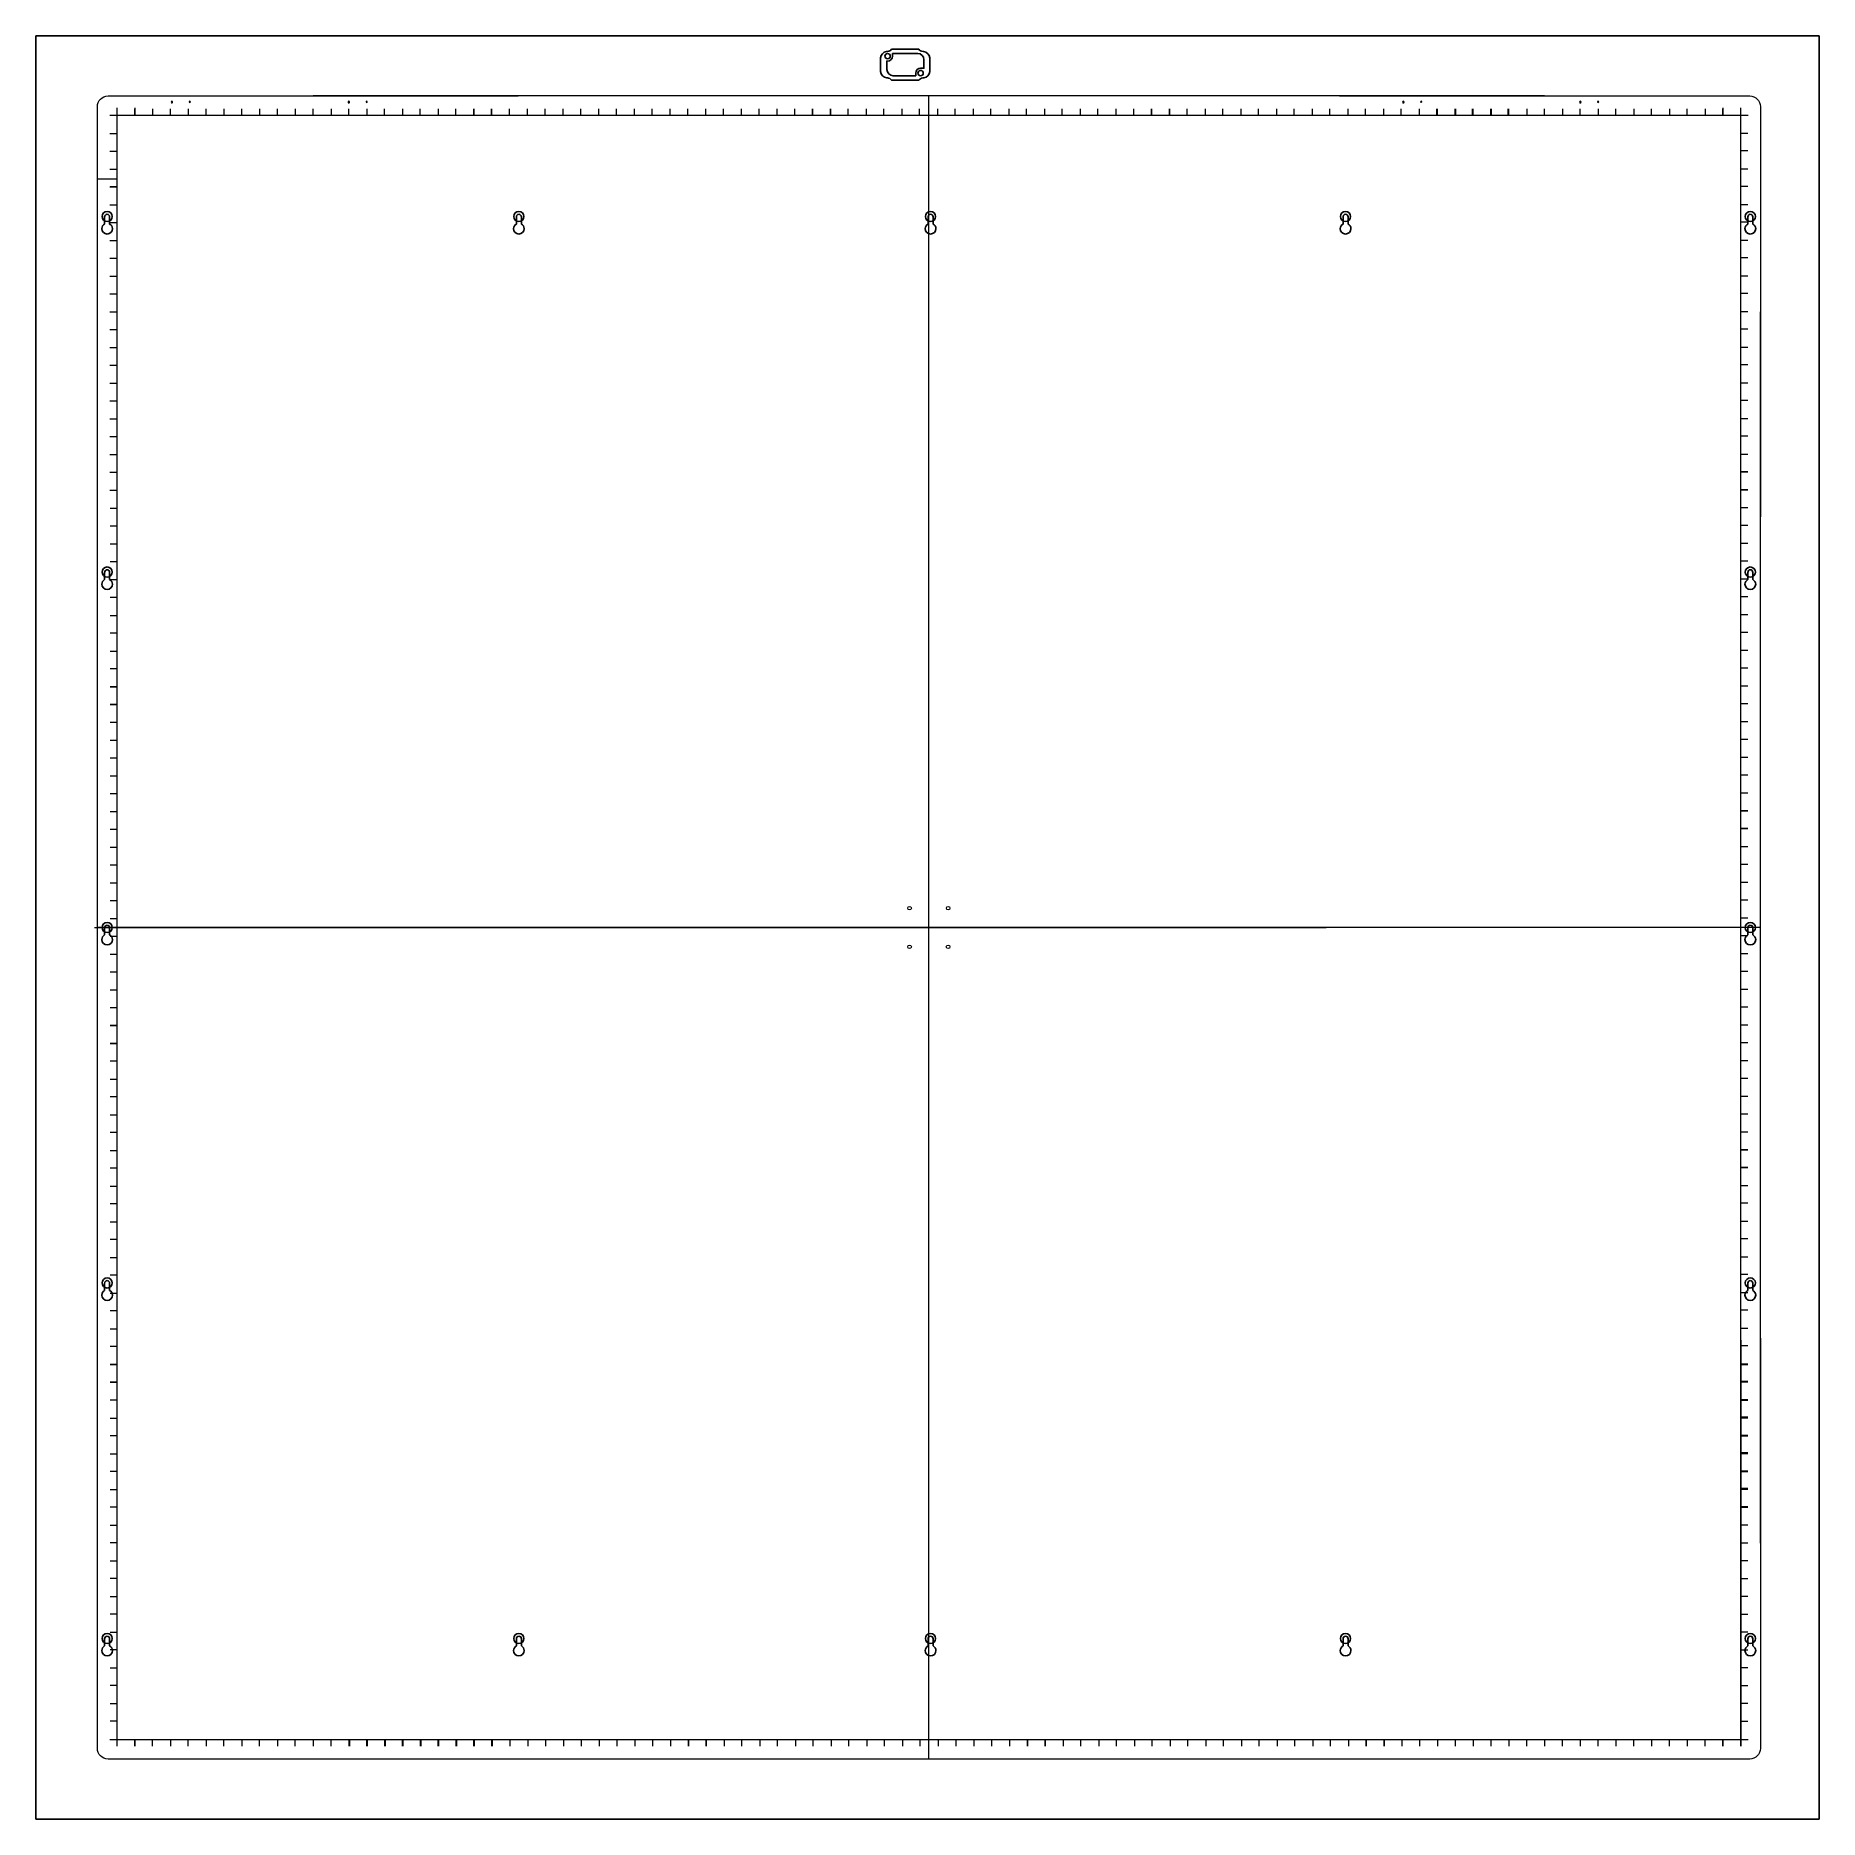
# Model space of a CAD drawing. Header units: millimetres. Extents: x 0 to 800, y 0 to 800.
import ezdxf

# ---------------------------------------------------------------- set-up
doc = ezdxf.new("R2010")
doc.units = ezdxf.units.MM
doc.layers.get('0').update_dxf_attribs({"color": 3, "linetype": 'CONTINUOUS', "true_color": 0x00ff00})
doc.layers.add('Build platform acrylic', color=1, linetype='CONTINUOUS', lineweight=0, true_color=0xff0000)
doc.layers.add('Build platform acrylic text', color=5, linetype='CONTINUOUS', lineweight=0, true_color=0x0000ff)
doc.layers.add('Layer_1', color=7, linetype='CONTINUOUS', true_color=0xffffff)

msp = doc.modelspace()

# ---------------------------------------------------------------- linework, layer by layer
for p, q in [((800, 800), (0, 800)), ((0, 800), (0, 0)), ((800, 0), (800, 800)), ((0, 0), (800, 0))]:
    msp.add_line(p, q)
at = {"layer": 'Build platform acrylic', "color": 1, "true_color": 0xff0000}
for p, q in [((676.79, 772.97), (124.46, 772.97)), ((27.66, 123.83), (27.66, 676.16)), ((773.59, 123.83), (773.59, 676.16)), ((676.79, 27.03), (124.46, 27.03))]:
    msp.add_line(p, q, dxfattribs=at)
for points in [[(27.66, 584.16), (27.66, 768.17)], [(32.46, 772.97), (216.46, 772.97), (216.46, 772.97)], [(584.79, 772.97), (768.79, 772.97), (768.79, 772.97)], [(773.59, 768.17), (773.59, 584.16)], [(391.96, 407.85), (391.96, 407.85)], [(409.29, 407.85), (409.29, 407.85)], [(391.96, 390.52), (391.96, 390.52)], [(409.24, 390.52), (409.24, 390.52)], [(27.66, 31.83), (27.66, 215.84)], [(773.59, 215.84), (773.59, 31.83)], [(216.46, 27.03), (32.46, 27.03)], [(768.79, 27.03), (584.79, 27.03)]]:
    msp.add_lwpolyline(points, dxfattribs=at)
for points in [[(27.66, 768.17), (27.66, 770.82), (29.81, 772.97), (32.46, 772.97)], [(768.79, 772.97), (771.44, 772.97), (773.59, 770.82), (773.59, 768.17)], [(391.16, 408.65), (391.16, 409.09), (391.52, 409.45), (391.96, 409.45)], [(391.96, 407.85), (391.52, 407.85), (391.16, 408.21), (391.16, 408.65)], [(391.96, 409.45), (392.4, 409.45), (392.76, 409.09), (392.76, 408.65)], [(392.76, 408.65), (392.76, 408.21), (392.4, 407.85), (391.96, 407.85)], [(408.49, 408.65), (408.49, 409.09), (408.85, 409.45), (409.29, 409.45)], [(409.29, 407.85), (408.85, 407.85), (408.49, 408.21), (408.49, 408.65)], [(409.29, 409.45), (409.73, 409.45), (410.09, 409.09), (410.09, 408.65)], [(410.09, 408.65), (410.09, 408.21), (409.73, 407.85), (409.29, 407.85)], [(391.16, 391.32), (391.16, 391.76), (391.52, 392.12), (391.96, 392.12)], [(391.96, 392.12), (392.4, 392.12), (392.76, 391.76), (392.76, 391.32)], [(408.44, 391.32), (408.44, 391.76), (408.8, 392.12), (409.24, 392.12)], [(409.24, 392.12), (409.68, 392.12), (410.04, 391.76), (410.04, 391.32)], [(391.96, 390.52), (391.52, 390.52), (391.16, 390.88), (391.16, 391.32)], [(392.76, 391.32), (392.76, 390.88), (392.4, 390.52), (391.96, 390.52)], [(409.24, 390.52), (408.8, 390.52), (408.44, 390.88), (408.44, 391.32)], [(410.04, 391.32), (410.04, 390.88), (409.68, 390.52), (409.24, 390.52)], [(32.46, 27.03), (29.81, 27.03), (27.66, 29.18), (27.66, 31.83)], [(773.59, 31.83), (773.59, 29.18), (771.44, 27.03), (768.79, 27.03)]]:
    msp.add_open_spline(points, degree=3, dxfattribs=at)
at = {"layer": 'Build platform acrylic text', "color": 5, "true_color": 0x0000ff}
for p, q in [((400.63, 27.03), (400.63, 772.97)), ((773.59, 400), (27.66, 400))]:
    msp.add_line(p, q, dxfattribs=at)
at = {"layer": 'Build platform acrylic text'}
for p, q in [((27.66, 735.81), (36.46, 735.81)), ((26.41, 400), (578.74, 400))]:
    msp.add_line(p, q, dxfattribs=at)
at = {"layer": 'Build platform acrylic text', "color": 5, "true_color": 0x0000ff}
for points in [[(60.77, 770.19), (60.77, 770.19)], [(68.82, 770.34), (68.82, 770.34)], [(140.12, 770.19), (140.12, 770.19)], [(148.16, 770.34), (148.16, 770.34)], [(613.1, 770.19), (613.1, 770.19)], [(621.15, 770.34), (621.15, 770.34)], [(692.45, 770.19), (692.45, 770.19)], [(700.49, 770.34), (700.49, 770.34)], [(215.71, 764.17), (33.21, 764.17)], [(215.71, 764.17), (33.21, 764.17)], [(36.46, 767.58), (36.46, 585.08)], [(36.46, 767.25), (36.46, 585.08)], [(44.46, 767.58), (44.46, 764.33)], [(44.46, 764.17), (44.46, 767.25)], [(44.46, 764.17), (44.46, 767.25)], [(52.46, 767.25), (52.46, 764.17)], [(52.46, 767.25), (52.46, 764.17)], [(60.46, 764.17), (60.46, 767.25)], [(60.46, 764.17), (60.46, 767.25)], [(68.46, 767.25), (68.46, 764.17)], [(68.46, 767.25), (68.46, 764.17)], [(76.46, 764.17), (76.46, 767.25)], [(76.46, 764.17), (76.46, 767.25)], [(84.46, 767.25), (84.46, 764.17)], [(84.46, 767.25), (84.46, 764.17)], [(92.46, 764.17), (92.46, 767.25)], [(92.46, 764.17), (92.46, 767.25)], [(100.46, 767.25), (100.46, 764.17)], [(100.46, 767.25), (100.46, 764.17)], [(108.46, 764.17), (108.46, 767.25)], [(108.46, 764.17), (108.46, 767.25)], [(116.46, 767.25), (116.46, 764.17)], [(116.46, 767.25), (116.46, 764.17)], [(124.46, 764.17), (124.46, 767.25)], [(124.46, 764.17), (124.46, 767.25)], [(132.46, 767.25), (132.46, 764.17)], [(132.46, 767.25), (132.46, 764.17)], [(140.46, 764.17), (140.46, 767.25)], [(140.46, 764.17), (140.46, 767.25)], [(148.46, 767.25), (148.46, 764.17)], [(148.46, 767.25), (148.46, 764.17)], [(156.46, 764.17), (156.46, 767.25)], [(156.46, 764.17), (156.46, 767.25)], [(164.46, 767.25), (164.46, 764.17)], [(164.46, 767.25), (164.46, 764.17)], [(172.46, 764.17), (172.46, 767.25)], [(172.46, 764.17), (172.46, 767.25)], [(180.46, 767.25), (180.46, 764.17)], [(180.46, 767.25), (180.46, 764.17)], [(367.71, 764.17), (185.22, 764.17)], [(188.46, 764.17), (188.46, 767.25)], [(188.46, 764.17), (188.46, 767.25)], [(196.46, 767.25), (196.46, 764.17)], [(196.46, 767.25), (196.46, 764.17)], [(196.46, 764.17), (196.46, 767.25)], [(204.46, 764.17), (204.46, 767.25)], [(204.46, 764.17), (204.46, 767.25)], [(204.46, 767.25), (204.46, 764.17)], [(212.46, 764.17), (212.46, 767.25)], [(220.46, 767.25), (220.46, 764.17)], [(228.47, 764.17), (228.47, 767.25)], [(236.46, 767.25), (236.46, 764.17)], [(244.47, 764.17), (244.47, 767.25)], [(252.47, 767.25), (252.47, 764.17)], [(260.47, 764.17), (260.47, 767.25)], [(268.47, 767.25), (268.47, 764.17)], [(276.47, 764.17), (276.47, 767.25)], [(284.47, 767.25), (284.47, 764.17)], [(292.47, 764.17), (292.47, 767.25)], [(300.47, 767.25), (300.47, 764.17)], [(308.47, 764.17), (308.47, 767.25)], [(316.47, 767.25), (316.47, 764.17)], [(324.47, 764.17), (324.47, 767.25)], [(332.47, 767.25), (332.47, 764.17)], [(519.72, 764.17), (337.22, 764.17)], [(340.47, 764.17), (340.47, 767.25)], [(348.47, 767.25), (348.47, 764.17)], [(348.47, 764.17), (348.47, 767.25)], [(356.47, 764.17), (356.47, 767.25)], [(356.47, 767.25), (356.47, 764.17)], [(364.47, 764.17), (364.47, 767.25)], [(372.47, 767.25), (372.47, 764.17)], [(380.47, 764.17), (380.47, 767.25)], [(388.47, 767.25), (388.47, 764.17)], [(396.47, 764.17), (396.47, 767.25)], [(404.47, 767.25), (404.47, 764.17)], [(412.47, 764.17), (412.47, 767.25)], [(420.47, 767.25), (420.47, 764.17)], [(428.47, 764.17), (428.47, 767.25)], [(436.47, 767.25), (436.47, 764.17)], [(444.47, 764.17), (444.47, 767.25)], [(452.47, 767.25), (452.47, 764.17)], [(460.47, 764.17), (460.47, 767.25)], [(468.47, 767.25), (468.47, 764.17)], [(476.47, 764.17), (476.47, 767.25)], [(484.47, 767.25), (484.47, 764.17)], [(671.72, 764.17), (489.22, 764.17)], [(492.47, 764.17), (492.47, 767.25)], [(500.47, 767.25), (500.47, 764.17)], [(500.47, 764.17), (500.47, 767.25)], [(508.47, 764.17), (508.47, 767.25)], [(508.47, 767.25), (508.47, 764.17)], [(516.47, 764.17), (516.47, 767.25)], [(524.47, 767.25), (524.47, 764.17)], [(532.47, 764.17), (532.47, 767.25)], [(540.47, 767.25), (540.47, 764.17)], [(548.47, 764.17), (548.47, 767.25)], [(556.47, 767.25), (556.47, 764.17)], [(564.47, 764.17), (564.47, 767.25)], [(572.47, 767.25), (572.47, 764.17)], [(580.47, 764.17), (580.47, 767.25)], [(768.04, 764.17), (585.54, 764.17)], [(768.04, 764.17), (585.54, 764.17)], [(588.47, 767.25), (588.47, 764.17)], [(596.47, 764.17), (596.47, 767.25)], [(604.47, 767.25), (604.47, 764.17)], [(612.47, 764.17), (612.47, 767.25)], [(620.47, 767.25), (620.47, 764.17)], [(628.47, 764.17), (628.47, 767.25)], [(628.79, 764.17), (628.79, 767.25)], [(628.79, 764.17), (628.79, 767.25)], [(636.47, 767.25), (636.47, 764.17)], [(636.79, 767.25), (636.79, 764.17)], [(636.79, 767.25), (636.79, 764.17)], [(644.47, 764.17), (644.47, 767.25)], [(644.79, 764.17), (644.79, 767.25)], [(644.79, 764.17), (644.79, 767.25)], [(652.47, 767.25), (652.47, 764.17)], [(652.79, 767.25), (652.79, 764.17)], [(652.79, 767.25), (652.79, 764.17)], [(660.47, 764.17), (660.47, 767.25)], [(660.79, 764.17), (660.79, 767.25)], [(660.79, 764.17), (660.79, 767.25)], [(668.79, 767.25), (668.79, 764.17)], [(668.79, 767.25), (668.79, 764.17)], [(676.79, 764.17), (676.79, 767.25)], [(676.79, 764.17), (676.79, 767.25)], [(684.79, 767.25), (684.79, 764.17)], [(684.79, 767.25), (684.79, 764.17)], [(692.79, 764.17), (692.79, 767.25)], [(692.79, 764.17), (692.79, 767.25)], [(700.79, 767.25), (700.79, 764.17)], [(700.79, 767.25), (700.79, 764.17)], [(708.79, 764.17), (708.79, 767.25)], [(708.79, 764.17), (708.79, 767.25)], [(716.79, 767.25), (716.79, 764.17)], [(716.79, 767.25), (716.79, 764.17)], [(724.79, 764.17), (724.79, 767.25)], [(724.79, 764.17), (724.79, 767.25)], [(732.79, 767.25), (732.79, 764.17)], [(732.79, 767.25), (732.79, 764.17)], [(740.79, 764.17), (740.79, 767.25)], [(740.79, 764.17), (740.79, 767.25)], [(748.79, 767.25), (748.79, 764.17)], [(748.79, 767.25), (748.79, 764.17)], [(756.79, 767.58), (756.79, 764.33)], [(756.79, 764.17), (756.79, 767.25)], [(756.79, 764.17), (756.79, 767.25)], [(764.79, 585.08), (764.79, 767.58)], [(33.21, 756.17), (36.46, 756.17)], [(33.21, 756.17), (36.46, 756.17)], [(764.79, 756.33), (767.87, 756.33)], [(33.21, 748.17), (36.46, 748.17)], [(767.87, 748.33), (764.79, 748.33)], [(33.21, 740.17), (36.46, 740.17)], [(764.79, 740.33), (767.87, 740.33)], [(33.21, 732.17), (36.46, 732.17)], [(33.38, 732.33), (36.46, 732.33)], [(767.87, 732.33), (764.79, 732.33)], [(33.21, 724.17), (36.46, 724.17)], [(764.79, 724.33), (767.87, 724.33)], [(33.21, 716.17), (36.46, 716.17)], [(767.87, 716.33), (764.79, 716.33)], [(33.21, 708.17), (36.46, 708.17)], [(764.79, 708.33), (767.87, 708.33)], [(33.21, 700.17), (36.46, 700.17)], [(767.87, 700.33), (764.79, 700.33)], [(33.21, 692.17), (36.46, 692.17)], [(764.79, 692.33), (767.87, 692.33)], [(33.21, 684.17), (36.46, 684.17)], [(767.87, 684.33), (764.79, 684.33)], [(33.21, 676.16), (36.46, 676.16)], [(764.79, 676.33), (767.87, 676.33)], [(33.21, 668.16), (36.46, 668.16)], [(36.46, 671.26), (36.46, 488.76)], [(767.87, 668.33), (764.79, 668.33)], [(33.21, 660.16), (36.46, 660.16)], [(764.79, 660.33), (767.87, 660.33)], [(33.21, 652.16), (36.46, 652.16)], [(767.87, 652.33), (764.79, 652.33)], [(33.21, 644.16), (36.46, 644.16)], [(764.79, 644.33), (767.87, 644.33)], [(33.21, 636.16), (36.46, 636.16)], [(767.87, 636.33), (764.79, 636.33)], [(33.21, 628.16), (36.46, 628.16)], [(764.79, 628.33), (767.87, 628.33)], [(33.21, 620.16), (36.46, 620.16)], [(767.87, 620.33), (764.79, 620.33)], [(33.21, 612.16), (36.46, 612.16)], [(764.79, 433.08), (764.79, 615.58)], [(764.79, 612.33), (767.87, 612.33)], [(33.21, 604.16), (36.46, 604.16)], [(767.87, 604.33), (764.79, 604.33)], [(764.79, 604.33), (767.87, 604.33)], [(33.21, 596.16), (36.46, 596.16)], [(764.79, 596.33), (767.87, 596.33)], [(767.87, 596.33), (764.79, 596.33)], [(33.38, 588.01), (36.46, 588.01)], [(764.79, 588.33), (767.87, 588.33)], [(36.46, 580.01), (33.38, 580.01)], [(767.87, 580.33), (764.79, 580.33)], [(33.38, 572.01), (36.46, 572.01)], [(764.79, 572.33), (767.87, 572.33)], [(36.46, 564.01), (33.38, 564.01)], [(767.87, 564.33), (764.79, 564.33)], [(33.38, 556.01), (36.46, 556.01)], [(764.79, 556.33), (767.87, 556.33)], [(36.46, 548.01), (33.38, 548.01)], [(767.87, 548.33), (764.79, 548.33)], [(33.38, 540.01), (36.46, 540.01)], [(764.79, 540.33), (767.87, 540.33)], [(36.46, 532.01), (33.38, 532.01)], [(767.87, 532.33), (764.79, 532.33)], [(33.38, 524.01), (36.46, 524.01)], [(764.79, 524.33), (767.87, 524.33)], [(36.46, 516.01), (33.38, 516.01)], [(36.46, 519.26), (36.46, 336.76)], [(767.87, 516.33), (764.79, 516.33)], [(36.46, 508.01), (33.38, 508.01)], [(33.38, 508.01), (36.46, 508.01)], [(764.79, 508.33), (767.87, 508.33)], [(33.38, 500.01), (36.46, 500.01)], [(36.46, 500.01), (33.38, 500.01)], [(767.87, 500.33), (764.79, 500.33)], [(36.46, 492.01), (33.38, 492.01)], [(764.79, 492.33), (767.87, 492.33)], [(33.38, 484.01), (36.46, 484.01)], [(767.87, 484.33), (764.79, 484.33)], [(36.46, 476.01), (33.38, 476.01)], [(764.79, 476.33), (767.87, 476.33)], [(33.38, 468.01), (36.46, 468.01)], [(767.87, 468.33), (764.79, 468.33)], [(36.46, 460.01), (33.38, 460.01)], [(764.79, 281.08), (764.79, 463.57)], [(764.79, 460.33), (767.87, 460.33)], [(33.38, 452.01), (36.46, 452.01)], [(767.87, 452.33), (764.79, 452.33)], [(764.79, 452.33), (767.87, 452.33)], [(36.46, 444.01), (33.38, 444.01)], [(764.79, 444.33), (767.87, 444.33)], [(767.87, 444.33), (764.79, 444.33)], [(33.38, 436.01), (36.46, 436.01)], [(764.79, 436.33), (767.87, 436.33)], [(36.46, 428.01), (33.38, 428.01)], [(767.87, 428.33), (764.79, 428.33)], [(33.38, 420.01), (36.46, 420.01)], [(764.79, 420.32), (767.87, 420.32)], [(36.46, 412.01), (33.38, 412.01)], [(767.87, 412.32), (764.79, 412.32)], [(33.38, 404.01), (36.46, 404.01)], [(764.79, 404.32), (767.87, 404.32)], [(36.46, 396.01), (33.38, 396.01)], [(767.87, 396.32), (764.79, 396.32)], [(33.38, 388.01), (36.46, 388.01)], [(764.79, 388.32), (767.87, 388.32)], [(36.46, 380.01), (33.38, 380.01)], [(767.87, 380.32), (764.79, 380.32)], [(33.38, 372.01), (36.46, 372.01)], [(764.79, 372.32), (767.87, 372.32)], [(36.46, 364.01), (33.38, 364.01)], [(36.46, 367.25), (36.46, 184.76)], [(767.87, 364.32), (764.79, 364.32)], [(36.46, 356.01), (33.38, 356.01)], [(33.38, 356.01), (36.46, 356.01)], [(764.79, 356.32), (767.87, 356.32)], [(33.38, 348.01), (36.46, 348.01)], [(36.46, 348.01), (33.38, 348.01)], [(767.87, 348.32), (764.79, 348.32)], [(36.46, 340.01), (33.38, 340.01)], [(764.79, 340.32), (767.87, 340.32)], [(33.38, 332.01), (36.46, 332.01)], [(767.87, 332.32), (764.79, 332.32)], [(36.46, 324.01), (33.38, 324.01)], [(764.79, 324.32), (767.87, 324.32)], [(33.38, 316.01), (36.46, 316.01)], [(767.87, 316.32), (764.79, 316.32)], [(36.46, 308.01), (33.38, 308.01)], [(764.79, 129.07), (764.79, 311.57)], [(764.79, 308.32), (767.87, 308.32)], [(33.38, 300.01), (36.46, 300.01)], [(767.87, 300.32), (764.79, 300.32)], [(764.79, 300.32), (767.87, 300.32)], [(36.46, 292.01), (33.38, 292.01)], [(764.79, 292.32), (767.87, 292.32)], [(767.87, 292.32), (764.79, 292.32)], [(33.38, 284.01), (36.46, 284.01)], [(764.79, 284.32), (767.87, 284.32)], [(36.46, 276.01), (33.38, 276.01)], [(767.87, 276.32), (764.79, 276.32)], [(33.38, 268.01), (36.46, 268.01)], [(764.79, 268.32), (767.87, 268.32)], [(36.46, 260.01), (33.38, 260.01)], [(767.87, 260.32), (764.79, 260.32)], [(33.38, 252.01), (36.46, 252.01)], [(764.79, 252.32), (767.87, 252.32)], [(36.46, 244.01), (33.38, 244.01)], [(767.87, 244.32), (764.79, 244.32)], [(33.38, 236), (36.46, 236)], [(764.79, 236.32), (767.87, 236.32)], [(36.46, 228.01), (33.38, 228.01)], [(767.87, 228.32), (764.79, 228.32)], [(33.38, 220), (36.46, 220)], [(764.79, 220.32), (767.87, 220.32)], [(36.46, 212), (33.38, 212)], [(36.46, 215.25), (36.46, 32.75)], [(36.46, 214.92), (36.46, 32.75)], [(764.79, 32.75), (764.79, 215.25)], [(764.79, 214.92), (764.79, 32.75)], [(767.87, 212.32), (764.79, 212.32)], [(36.46, 204), (33.38, 204)], [(33.38, 204), (36.46, 204)], [(764.79, 204.32), (767.87, 204.32)], [(764.79, 204), (767.87, 204)], [(33.38, 196), (36.46, 196)], [(36.46, 196), (33.38, 196)], [(767.87, 196.32), (764.79, 196.32)], [(767.87, 196), (764.79, 196)], [(36.46, 188), (33.38, 188)], [(764.79, 188.32), (767.87, 188.32)], [(764.79, 188), (767.87, 188)], [(33.38, 180), (36.46, 180)], [(767.87, 180.32), (764.79, 180.32)], [(767.87, 180), (764.79, 180)], [(36.46, 172), (33.38, 172)], [(764.79, 172.32), (767.87, 172.32)], [(764.79, 172), (767.87, 172)], [(33.38, 164), (36.46, 164)], [(767.87, 164.32), (764.79, 164.32)], [(767.87, 164), (764.79, 164)], [(36.46, 156), (33.38, 156)], [(764.79, 156.32), (767.87, 156.32)], [(764.79, 156), (767.87, 156)], [(33.38, 148), (36.46, 148)], [(767.87, 148.32), (764.79, 148.32)], [(767.87, 148), (764.79, 148)], [(36.46, 140), (33.38, 140)], [(764.79, 140.32), (767.87, 140.32)], [(764.79, 140), (767.87, 140)], [(33.38, 132), (36.46, 132)], [(767.87, 132), (764.79, 132)], [(36.46, 124), (33.38, 124)], [(764.79, 124), (767.87, 124)], [(33.38, 116), (36.46, 116)], [(767.87, 116), (764.79, 116)], [(36.46, 108), (33.38, 108)], [(764.79, 108), (767.87, 108)], [(33.38, 100), (36.46, 100)], [(767.87, 100), (764.79, 100)], [(36.46, 92), (33.38, 92)], [(764.79, 92), (767.87, 92)], [(33.38, 84), (36.46, 84)], [(767.87, 84), (764.79, 84)], [(36.46, 76), (33.38, 76)], [(764.79, 76), (767.87, 76)], [(33.38, 68), (36.46, 68)], [(767.87, 68), (764.79, 68)], [(36.46, 60), (33.38, 60)], [(764.79, 60), (767.87, 60)], [(33.38, 52), (36.46, 52)], [(767.87, 52), (764.79, 52)], [(36.46, 44), (33.38, 44)], [(764.79, 44), (767.87, 44)], [(33.21, 35.83), (215.71, 35.83)], [(44.46, 32.75), (44.46, 36)], [(44.46, 35.83), (44.46, 32.75)], [(52.46, 32.75), (52.46, 35.83)], [(60.46, 35.83), (60.46, 32.75)], [(68.46, 32.75), (68.46, 35.83)], [(76.46, 35.83), (76.46, 32.75)], [(84.46, 32.75), (84.46, 35.83)], [(92.46, 35.83), (92.46, 32.75)], [(100.46, 32.75), (100.46, 35.83)], [(108.46, 35.83), (108.46, 32.75)], [(116.46, 32.75), (116.46, 35.83)], [(124.46, 35.83), (124.46, 32.75)], [(129.53, 35.83), (312.03, 35.83)], [(132.46, 32.75), (132.46, 35.83)], [(140.46, 35.83), (140.46, 32.75)], [(140.78, 35.83), (140.78, 32.75)], [(148.46, 32.75), (148.46, 35.83)], [(148.78, 32.75), (148.78, 35.83)], [(156.46, 35.83), (156.46, 32.75)], [(156.78, 35.83), (156.78, 32.75)], [(164.46, 32.75), (164.46, 35.83)], [(164.78, 32.75), (164.78, 35.83)], [(172.46, 35.83), (172.46, 32.75)], [(172.78, 35.83), (172.78, 32.75)], [(180.46, 32.75), (180.46, 35.83)], [(180.78, 32.75), (180.78, 35.83)], [(188.46, 35.83), (188.46, 32.75)], [(188.78, 35.83), (188.78, 32.75)], [(196.46, 32.75), (196.46, 35.83)], [(196.78, 32.75), (196.78, 35.83)], [(204.46, 35.83), (204.46, 32.75)], [(204.78, 35.83), (204.78, 32.75)], [(212.78, 32.75), (212.78, 35.83)], [(220.78, 35.83), (220.78, 32.75)], [(228.78, 32.75), (228.78, 35.83)], [(236.78, 35.83), (236.78, 32.75)], [(244.78, 32.75), (244.78, 35.83)], [(252.78, 35.83), (252.78, 32.75)], [(260.78, 32.75), (260.78, 35.83)], [(268.78, 35.83), (268.78, 32.75)], [(276.78, 32.75), (276.78, 35.83)], [(281.54, 35.83), (464.03, 35.83)], [(284.78, 35.83), (284.78, 32.75)], [(292.78, 35.83), (292.78, 32.75)], [(292.78, 32.75), (292.78, 35.83)], [(300.78, 32.75), (300.78, 35.83)], [(300.78, 35.83), (300.78, 32.75)], [(308.78, 35.83), (308.78, 32.75)], [(316.79, 32.75), (316.79, 35.83)], [(324.78, 35.83), (324.78, 32.75)], [(332.78, 32.75), (332.78, 35.83)], [(340.78, 35.83), (340.78, 32.75)], [(348.78, 32.75), (348.78, 35.83)], [(356.78, 35.83), (356.78, 32.75)], [(364.79, 32.75), (364.79, 35.83)], [(372.78, 35.83), (372.78, 32.75)], [(380.78, 32.75), (380.78, 35.83)], [(388.79, 35.83), (388.79, 32.75)], [(396.78, 32.75), (396.78, 35.83)], [(404.79, 35.83), (404.79, 32.75)], [(412.79, 32.75), (412.79, 35.83)], [(420.78, 35.83), (420.78, 32.75)], [(428.79, 32.75), (428.79, 35.83)], [(433.54, 35.83), (616.04, 35.83)], [(436.79, 35.83), (436.79, 32.75)], [(444.79, 35.83), (444.79, 32.75)], [(444.79, 32.75), (444.79, 35.83)], [(452.79, 32.75), (452.79, 35.83)], [(452.79, 35.83), (452.79, 32.75)], [(460.79, 35.83), (460.79, 32.75)], [(468.79, 32.75), (468.79, 35.83)], [(476.79, 35.83), (476.79, 32.75)], [(484.79, 32.75), (484.79, 35.83)], [(492.79, 35.83), (492.79, 32.75)], [(500.79, 32.75), (500.79, 35.83)], [(508.79, 35.83), (508.79, 32.75)], [(516.79, 32.75), (516.79, 35.83)], [(524.79, 35.83), (524.79, 32.75)], [(532.79, 32.75), (532.79, 35.83)], [(540.79, 35.83), (540.79, 32.75)], [(548.79, 32.75), (548.79, 35.83)], [(556.79, 35.83), (556.79, 32.75)], [(564.79, 32.75), (564.79, 35.83)], [(572.79, 35.83), (572.79, 32.75)], [(580.79, 32.75), (580.79, 35.83)], [(585.54, 35.83), (768.04, 35.83)], [(588.79, 35.83), (588.79, 32.75)], [(596.79, 35.83), (596.79, 32.75)], [(596.79, 32.75), (596.79, 35.83)], [(604.79, 32.75), (604.79, 35.83)], [(604.79, 35.83), (604.79, 32.75)], [(612.79, 35.83), (612.79, 32.75)], [(620.79, 32.75), (620.79, 35.83)], [(628.79, 35.83), (628.79, 32.75)], [(636.79, 32.75), (636.79, 35.83)], [(644.79, 35.83), (644.79, 32.75)], [(652.79, 32.75), (652.79, 35.83)], [(660.79, 35.83), (660.79, 32.75)], [(668.79, 32.75), (668.79, 35.83)], [(676.79, 35.83), (676.79, 32.75)], [(684.79, 32.75), (684.79, 35.83)], [(692.79, 35.83), (692.79, 32.75)], [(700.79, 32.75), (700.79, 35.83)], [(708.79, 35.83), (708.79, 32.75)], [(716.79, 32.75), (716.79, 35.83)], [(724.79, 35.83), (724.79, 32.75)], [(732.79, 32.75), (732.79, 35.83)], [(740.79, 35.83), (740.79, 32.75)], [(748.79, 32.75), (748.79, 35.83)], [(756.79, 32.75), (756.79, 36)], [(756.79, 35.83), (756.79, 32.75)]]:
    msp.add_lwpolyline(points, dxfattribs=at)
for points in [[(61.1, 770.59), (60.91, 770.59), (60.77, 770.43), (60.77, 770.19)], [(60.77, 770.19), (60.77, 769.98), (60.9, 769.84), (61.09, 769.84)], [(61.09, 769.84), (61.24, 769.84), (61.36, 769.91), (61.42, 770.01)], [(61.44, 770.1), (61.44, 770.38), (61.33, 770.59), (61.1, 770.59)], [(61.42, 770.01), (61.43, 770.04), (61.44, 770.06), (61.44, 770.1)], [(68.82, 770.34), (68.81, 770.18), (68.94, 770.09), (69.13, 770.04)], [(69.1, 770.6), (68.92, 770.6), (68.82, 770.48), (68.82, 770.34)], [(69.38, 770.34), (69.38, 770.47), (69.3, 770.6), (69.1, 770.6)], [(69.13, 770.04), (69.27, 770.08), (69.38, 770.19), (69.38, 770.34)], [(140.44, 770.59), (140.26, 770.59), (140.12, 770.43), (140.12, 770.19)], [(140.12, 770.19), (140.12, 769.98), (140.25, 769.84), (140.44, 769.84)], [(140.78, 770.1), (140.78, 770.38), (140.68, 770.59), (140.44, 770.59)], [(140.44, 769.84), (140.59, 769.84), (140.71, 769.91), (140.76, 770.01)], [(140.76, 770.01), (140.78, 770.04), (140.78, 770.06), (140.78, 770.1)], [(148.45, 770.6), (148.27, 770.6), (148.16, 770.48), (148.16, 770.34)], [(148.16, 770.34), (148.16, 770.18), (148.29, 770.09), (148.48, 770.04)], [(148.73, 770.34), (148.73, 770.47), (148.65, 770.6), (148.45, 770.6)], [(148.48, 770.04), (148.62, 770.08), (148.73, 770.19), (148.73, 770.34)], [(613.43, 770.59), (613.24, 770.59), (613.1, 770.43), (613.1, 770.19)], [(613.1, 770.19), (613.1, 769.98), (613.23, 769.84), (613.42, 769.84)], [(613.42, 769.84), (613.57, 769.84), (613.69, 769.91), (613.75, 770.01)], [(613.77, 770.1), (613.77, 770.38), (613.66, 770.59), (613.43, 770.59)], [(613.75, 770.01), (613.76, 770.04), (613.77, 770.06), (613.77, 770.1)], [(621.15, 770.34), (621.14, 770.18), (621.27, 770.09), (621.46, 770.04)], [(621.43, 770.6), (621.25, 770.6), (621.15, 770.48), (621.15, 770.34)], [(621.71, 770.34), (621.71, 770.47), (621.63, 770.6), (621.43, 770.6)], [(621.46, 770.04), (621.6, 770.08), (621.71, 770.19), (621.71, 770.34)], [(692.77, 770.59), (692.59, 770.59), (692.45, 770.43), (692.45, 770.19)], [(692.45, 770.19), (692.45, 769.98), (692.58, 769.84), (692.77, 769.84)], [(693.11, 770.1), (693.11, 770.38), (693.01, 770.59), (692.77, 770.59)], [(692.77, 769.84), (692.92, 769.84), (693.04, 769.91), (693.09, 770.01)], [(693.09, 770.01), (693.11, 770.04), (693.11, 770.06), (693.11, 770.1)], [(700.78, 770.6), (700.6, 770.6), (700.49, 770.48), (700.49, 770.34)], [(700.49, 770.34), (700.49, 770.18), (700.62, 770.09), (700.81, 770.04)], [(701.06, 770.34), (701.06, 770.47), (700.98, 770.6), (700.78, 770.6)], [(700.81, 770.04), (700.95, 770.08), (701.06, 770.19), (701.06, 770.34)]]:
    msp.add_open_spline(points, degree=3, dxfattribs=at)
at = {"layer": 'Layer_1', "color": 1, "true_color": 0xff0000}
for points in [[(396.1, 793.96), (383.87, 793.96), (383.87, 793.96)], [(384.31, 790.8), (384.31, 792), (395.59, 792)], [(398.24, 792.84), (398.12, 792.85)], [(378.92, 790.07), (378.92, 783.92)], [(381.78, 784.8), (381.75, 788.6), (382.11, 788.6)], [(383.31, 790.8), (383.31, 790.8)], [(398.39, 789.2), (398.39, 785.4), (396.91, 785.4)], [(401.06, 783.89), (401.06, 790.04)], [(381.75, 781.12), (381.87, 781.11)], [(383.88, 780), (396.12, 780)], [(394.71, 783.2), (394.71, 782), (384.58, 782), (384.58, 782)], [(398.11, 783.2), (398.11, 783.2)], [(29.66, 713.44), (29.66, 713.44)], [(30.94, 718.72), (30.94, 715.52)], [(33.18, 715.52), (33.18, 718.72)], [(214.32, 713.44), (214.32, 713.44)], [(215.6, 718.72), (215.6, 715.52)], [(217.84, 715.52), (217.84, 718.72)], [(398.98, 713.44), (398.98, 713.44)], [(400.26, 718.72), (400.26, 715.52)], [(402.5, 715.52), (402.5, 718.72)], [(585.11, 713.44), (585.11, 713.44)], [(586.39, 718.72), (586.39, 715.52)], [(588.63, 715.52), (588.63, 718.72)], [(766.65, 713.44), (766.65, 713.44)], [(767.93, 718.72), (767.93, 715.52)], [(770.17, 715.52), (770.17, 718.72)], [(29.66, 554), (29.66, 554)], [(30.94, 559.28), (30.94, 556.08)], [(33.18, 556.08), (33.18, 559.28)], [(766.65, 554), (766.65, 554)], [(767.93, 559.28), (767.93, 556.08)], [(770.17, 556.08), (770.17, 559.28)], [(29.66, 394.56), (29.66, 394.56)], [(30.94, 399.84), (30.94, 396.64)], [(33.18, 396.64), (33.18, 399.84)], [(766.65, 394.56), (766.65, 394.56)], [(767.93, 399.84), (767.93, 396.64)], [(770.17, 396.64), (770.17, 399.84)], [(30.94, 240.4), (30.94, 237.2)], [(33.18, 237.2), (33.18, 240.4)], [(767.93, 240.41), (767.93, 237.21)], [(770.17, 237.21), (770.17, 240.41)], [(29.66, 235.13), (29.66, 235.13)], [(766.65, 235.13), (766.65, 235.13)], [(30.94, 80.97), (30.94, 77.77)], [(33.18, 77.77), (33.18, 80.97)], [(215.6, 80.97), (215.6, 77.77)], [(217.84, 77.77), (217.84, 80.97)], [(400.26, 80.97), (400.26, 77.77)], [(402.5, 77.77), (402.5, 80.97)], [(586.39, 80.97), (586.39, 77.77)], [(588.63, 77.77), (588.63, 80.97)], [(767.93, 80.97), (767.93, 77.77)], [(770.17, 77.77), (770.17, 80.97)], [(29.66, 75.69), (29.66, 75.69)], [(214.32, 75.69), (214.32, 75.69)], [(398.98, 75.69), (398.98, 75.69)], [(585.11, 75.69), (585.11, 75.69)], [(766.65, 75.69), (766.65, 75.69)]]:
    msp.add_lwpolyline(points, dxfattribs=at)
for points in [[(381.63, 792.85), (380.21, 792.64), (379.1, 791.5), (378.92, 790.07)], [(382.11, 792), (381.44, 792), (380.91, 791.47), (380.91, 790.8)], [(381.91, 792.88), (381.82, 792.88), (381.72, 792.87), (381.63, 792.85)], [(382.09, 792.89), (382.03, 792.89), (381.97, 792.89), (381.91, 792.88)], [(383.87, 793.96), (383.44, 793.4), (382.81, 793.01), (382.09, 792.89)], [(383.31, 790.8), (383.31, 791.47), (382.77, 792), (382.11, 792)], [(395.59, 792), (397.13, 792), (398.39, 790.75), (398.39, 789.2)], [(397.99, 792.85), (397.21, 792.95), (396.54, 793.36), (396.1, 793.96)], [(398.12, 792.85), (398.07, 792.85), (398.03, 792.85), (397.99, 792.85)], [(401.06, 790.04), (400.88, 791.51), (399.71, 792.67), (398.24, 792.84)], [(380.91, 790.8), (380.91, 790.14), (381.44, 789.6), (382.11, 789.6)], [(384.58, 782), (383.03, 782), (381.78, 783.26), (381.78, 784.8)], [(382.11, 788.6), (383.33, 788.6), (384.31, 789.58), (384.31, 790.8)], [(382.11, 789.6), (382.77, 789.6), (383.31, 790.14), (383.31, 790.8)], [(396.91, 785.4), (395.69, 785.4), (394.71, 784.42), (394.71, 783.2)], [(396.91, 784.4), (396.25, 784.4), (395.71, 783.87), (395.71, 783.2)], [(398.11, 783.2), (398.11, 783.87), (397.57, 784.4), (396.91, 784.4)], [(378.92, 783.92), (379.1, 782.45), (380.27, 781.28), (381.75, 781.12)], [(381.87, 781.11), (381.91, 781.1), (381.96, 781.1), (382, 781.1)], [(382, 781.1), (382.77, 781), (383.44, 780.59), (383.88, 780)], [(395.71, 783.2), (395.71, 782.54), (396.25, 782), (396.91, 782)], [(396.12, 780), (396.54, 780.56), (397.17, 780.95), (397.9, 781.07)], [(396.91, 782), (397.57, 782), (398.11, 782.54), (398.11, 783.2)], [(397.9, 781.07), (397.95, 781.07), (398.01, 781.07), (398.07, 781.07)], [(398.07, 781.07), (398.17, 781.08), (398.26, 781.09), (398.36, 781.1)], [(398.36, 781.1), (399.78, 781.32), (400.89, 782.46), (401.06, 783.89)], [(30.94, 715.52), (30.22, 715.1), (29.66, 714.33), (29.66, 713.44)], [(29.66, 713.44), (29.66, 712.11), (30.74, 711.04), (32.06, 711.04)], [(32.06, 719.92), (31.4, 719.92), (30.94, 719.38), (30.94, 718.72)], [(33.18, 718.72), (33.18, 719.38), (32.72, 719.92), (32.06, 719.92)], [(32.06, 711.04), (33.39, 711.04), (34.46, 712.11), (34.46, 713.44)], [(34.46, 713.44), (34.46, 714.33), (33.9, 715.1), (33.18, 715.52)], [(215.6, 715.52), (214.88, 715.1), (214.32, 714.33), (214.32, 713.44)], [(214.32, 713.44), (214.32, 712.12), (215.39, 711.04), (216.72, 711.04)], [(216.72, 719.92), (216.05, 719.92), (215.6, 719.38), (215.6, 718.72)], [(217.84, 718.72), (217.84, 719.38), (217.38, 719.92), (216.72, 719.92)], [(216.72, 711.04), (218.04, 711.04), (219.12, 712.12), (219.12, 713.44)], [(219.12, 713.44), (219.12, 714.33), (218.55, 715.1), (217.84, 715.52)], [(400.26, 715.52), (399.54, 715.1), (398.98, 714.33), (398.98, 713.44)], [(398.98, 713.44), (398.98, 712.11), (400.05, 711.04), (401.38, 711.04)], [(401.38, 719.92), (400.71, 719.92), (400.26, 719.38), (400.26, 718.72)], [(402.5, 718.72), (402.5, 719.38), (402.04, 719.92), (401.38, 719.92)], [(401.38, 711.04), (402.7, 711.04), (403.78, 712.11), (403.78, 713.44)], [(403.78, 713.44), (403.78, 714.33), (403.21, 715.1), (402.5, 715.52)], [(586.39, 715.52), (585.67, 715.1), (585.11, 714.33), (585.11, 713.44)], [(585.11, 713.44), (585.11, 712.12), (586.18, 711.04), (587.51, 711.04)], [(587.51, 719.92), (586.85, 719.92), (586.39, 719.38), (586.39, 718.72)], [(588.63, 718.72), (588.63, 719.38), (588.17, 719.92), (587.51, 719.92)], [(587.51, 711.04), (588.83, 711.04), (589.91, 712.12), (589.91, 713.44)], [(589.91, 713.44), (589.91, 714.33), (589.35, 715.1), (588.63, 715.52)], [(767.93, 715.52), (767.21, 715.1), (766.65, 714.33), (766.65, 713.44)], [(766.65, 713.44), (766.65, 712.12), (767.72, 711.04), (769.05, 711.04)], [(769.05, 719.92), (768.38, 719.92), (767.93, 719.38), (767.93, 718.72)], [(770.17, 718.72), (770.17, 719.38), (769.71, 719.92), (769.05, 719.92)], [(769.05, 711.04), (770.37, 711.04), (771.45, 712.12), (771.45, 713.44)], [(771.45, 713.44), (771.45, 714.33), (770.88, 715.1), (770.17, 715.52)], [(32.06, 560.48), (31.4, 560.48), (30.94, 559.94), (30.94, 559.28)], [(33.18, 559.28), (33.18, 559.94), (32.72, 560.48), (32.06, 560.48)], [(769.05, 560.48), (768.38, 560.48), (767.93, 559.94), (767.93, 559.28)], [(770.17, 559.28), (770.17, 559.94), (769.71, 560.48), (769.05, 560.48)], [(30.94, 556.08), (30.22, 555.66), (29.66, 554.89), (29.66, 554)], [(29.66, 554), (29.66, 552.68), (30.74, 551.6), (32.06, 551.6)], [(32.06, 551.6), (33.39, 551.6), (34.46, 552.68), (34.46, 554)], [(34.46, 554), (34.46, 554.89), (33.9, 555.66), (33.18, 556.08)], [(767.93, 556.08), (767.21, 555.67), (766.65, 554.89), (766.65, 554)], [(766.65, 554), (766.65, 552.68), (767.72, 551.6), (769.05, 551.6)], [(769.05, 551.6), (770.37, 551.6), (771.45, 552.68), (771.45, 554)], [(771.45, 554), (771.45, 554.89), (770.88, 555.67), (770.17, 556.08)], [(32.06, 401.04), (31.4, 401.04), (30.94, 400.5), (30.94, 399.84)], [(33.18, 399.84), (33.18, 400.5), (32.72, 401.04), (32.06, 401.04)], [(769.05, 401.04), (768.39, 401.04), (767.93, 400.5), (767.93, 399.84)], [(770.17, 399.84), (770.17, 400.5), (769.71, 401.04), (769.05, 401.04)], [(30.94, 396.64), (30.22, 396.22), (29.66, 395.45), (29.66, 394.56)], [(29.66, 394.56), (29.66, 393.24), (30.74, 392.16), (32.06, 392.16)], [(32.06, 392.16), (33.39, 392.16), (34.46, 393.24), (34.46, 394.56)], [(34.46, 394.56), (34.46, 395.45), (33.9, 396.22), (33.18, 396.64)], [(767.93, 396.64), (767.21, 396.22), (766.65, 395.45), (766.65, 394.56)], [(766.65, 394.56), (766.65, 393.24), (767.72, 392.16), (769.05, 392.16)], [(769.05, 392.16), (770.37, 392.16), (771.45, 393.24), (771.45, 394.56)], [(771.45, 394.56), (771.45, 395.45), (770.89, 396.22), (770.17, 396.64)], [(32.06, 241.6), (31.4, 241.6), (30.94, 241.07), (30.94, 240.4)], [(33.18, 240.4), (33.18, 241.07), (32.72, 241.6), (32.06, 241.6)], [(769.05, 241.61), (768.39, 241.61), (767.93, 241.07), (767.93, 240.41)], [(770.17, 240.41), (770.17, 241.07), (769.71, 241.61), (769.05, 241.61)], [(30.94, 237.2), (30.22, 236.79), (29.66, 236.02), (29.66, 235.13)], [(29.66, 235.13), (29.66, 233.8), (30.74, 232.73), (32.06, 232.73)], [(32.06, 232.73), (33.39, 232.73), (34.46, 233.8), (34.46, 235.13)], [(34.46, 235.13), (34.46, 236.02), (33.9, 236.79), (33.18, 237.2)], [(767.93, 237.21), (767.21, 236.79), (766.65, 236.02), (766.65, 235.13)], [(766.65, 235.13), (766.65, 233.8), (767.73, 232.73), (769.05, 232.73)], [(769.05, 232.73), (770.38, 232.73), (771.45, 233.8), (771.45, 235.13)], [(771.45, 235.13), (771.45, 236.02), (770.89, 236.79), (770.17, 237.21)], [(32.06, 82.17), (31.4, 82.17), (30.94, 81.63), (30.94, 80.97)], [(33.18, 80.97), (33.18, 81.63), (32.72, 82.17), (32.06, 82.17)], [(216.72, 82.17), (216.06, 82.17), (215.6, 81.63), (215.6, 80.97)], [(217.84, 80.97), (217.84, 81.63), (217.39, 82.17), (216.72, 82.17)], [(401.38, 82.17), (400.72, 82.17), (400.26, 81.63), (400.26, 80.97)], [(402.5, 80.97), (402.5, 81.63), (402.04, 82.17), (401.38, 82.17)], [(587.51, 82.17), (586.85, 82.17), (586.39, 81.63), (586.39, 80.97)], [(588.63, 80.97), (588.63, 81.63), (588.17, 82.17), (587.51, 82.17)], [(769.05, 82.17), (768.39, 82.17), (767.93, 81.63), (767.93, 80.97)], [(770.17, 80.97), (770.17, 81.63), (769.72, 82.17), (769.05, 82.17)], [(30.94, 77.77), (30.22, 77.35), (29.66, 76.58), (29.66, 75.69)], [(29.66, 75.69), (29.66, 74.37), (30.74, 73.29), (32.06, 73.29)], [(32.06, 73.29), (33.39, 73.29), (34.46, 74.37), (34.46, 75.69)], [(34.46, 75.69), (34.46, 76.58), (33.9, 77.35), (33.18, 77.77)], [(215.6, 77.77), (214.89, 77.35), (214.32, 76.58), (214.32, 75.69)], [(214.32, 75.69), (214.32, 74.37), (215.4, 73.29), (216.72, 73.29)], [(216.72, 73.29), (218.05, 73.29), (219.12, 74.37), (219.12, 75.69)], [(219.12, 75.69), (219.12, 76.58), (218.56, 77.35), (217.84, 77.77)], [(400.26, 77.77), (399.54, 77.35), (398.98, 76.58), (398.98, 75.69)], [(398.98, 75.69), (398.98, 74.37), (400.05, 73.29), (401.38, 73.29)], [(401.38, 73.29), (402.7, 73.29), (403.78, 74.37), (403.78, 75.69)], [(403.78, 75.69), (403.78, 76.58), (403.21, 77.35), (402.5, 77.77)], [(586.39, 77.77), (585.67, 77.35), (585.11, 76.58), (585.11, 75.69)], [(585.11, 75.69), (585.11, 74.37), (586.18, 73.29), (587.51, 73.29)], [(587.51, 73.29), (588.83, 73.29), (589.91, 74.37), (589.91, 75.69)], [(589.91, 75.69), (589.91, 76.58), (589.35, 77.35), (588.63, 77.77)], [(767.93, 77.77), (767.22, 77.35), (766.65, 76.58), (766.65, 75.69)], [(766.65, 75.69), (766.65, 74.37), (767.73, 73.29), (769.05, 73.29)], [(769.05, 73.29), (770.38, 73.29), (771.45, 74.37), (771.45, 75.69)], [(771.45, 75.69), (771.45, 76.58), (770.89, 77.35), (770.17, 77.77)]]:
    msp.add_open_spline(points, degree=3, dxfattribs=at)
at = {"layer": 'Layer_1', "color": 7, "true_color": 0xffffff}
for points in [[(29.78, 718.88), (29.78, 720.14), (30.8, 721.16), (32.06, 721.16)], [(32.06, 721.16), (33.32, 721.16), (34.34, 720.14), (34.34, 718.88)], [(214.44, 718.88), (214.44, 720.14), (215.46, 721.16), (216.72, 721.16)], [(216.72, 721.16), (217.98, 721.16), (219, 720.14), (219, 718.88)], [(399.1, 718.88), (399.1, 720.14), (400.12, 721.16), (401.38, 721.16)], [(401.38, 721.16), (402.64, 721.16), (403.66, 720.14), (403.66, 718.88)], [(585.23, 718.88), (585.23, 720.14), (586.25, 721.16), (587.51, 721.16)], [(587.51, 721.16), (588.77, 721.16), (589.79, 720.14), (589.79, 718.88)], [(766.77, 718.88), (766.77, 720.14), (767.79, 721.16), (769.05, 721.16)], [(769.05, 721.16), (770.31, 721.16), (771.33, 720.14), (771.33, 718.88)], [(32.06, 716.6), (30.8, 716.6), (29.78, 717.62), (29.78, 718.88)], [(34.34, 718.88), (34.34, 717.62), (33.32, 716.6), (32.06, 716.6)], [(216.72, 716.6), (215.46, 716.6), (214.44, 717.62), (214.44, 718.88)], [(219, 718.88), (219, 717.62), (217.98, 716.6), (216.72, 716.6)], [(401.38, 716.6), (400.12, 716.6), (399.1, 717.62), (399.1, 718.88)], [(403.66, 718.88), (403.66, 717.62), (402.64, 716.6), (401.38, 716.6)], [(587.51, 716.6), (586.25, 716.6), (585.23, 717.62), (585.23, 718.88)], [(589.79, 718.88), (589.79, 717.62), (588.77, 716.6), (587.51, 716.6)], [(769.05, 716.6), (767.79, 716.6), (766.77, 717.62), (766.77, 718.88)], [(771.33, 718.88), (771.33, 717.62), (770.31, 716.6), (769.05, 716.6)], [(29.78, 559.44), (29.78, 560.7), (30.8, 561.72), (32.06, 561.72)], [(32.06, 561.72), (33.32, 561.72), (34.34, 560.7), (34.34, 559.44)], [(766.77, 559.44), (766.77, 560.7), (767.79, 561.72), (769.05, 561.72)], [(769.05, 561.72), (770.31, 561.72), (771.33, 560.7), (771.33, 559.44)], [(32.06, 557.16), (30.8, 557.16), (29.78, 558.18), (29.78, 559.44)], [(34.34, 559.44), (34.34, 558.18), (33.32, 557.16), (32.06, 557.16)], [(769.05, 557.16), (767.79, 557.16), (766.77, 558.18), (766.77, 559.44)], [(771.33, 559.44), (771.33, 558.18), (770.31, 557.16), (769.05, 557.16)], [(29.78, 400), (29.78, 401.26), (30.8, 402.28), (32.06, 402.28)], [(32.06, 397.72), (30.8, 397.72), (29.78, 398.74), (29.78, 400)], [(32.06, 402.28), (33.32, 402.28), (34.34, 401.26), (34.34, 400)], [(34.34, 400), (34.34, 398.74), (33.32, 397.72), (32.06, 397.72)], [(766.77, 400), (766.77, 401.26), (767.79, 402.28), (769.05, 402.28)], [(769.05, 402.28), (770.31, 402.28), (771.33, 401.26), (771.33, 400)], [(769.05, 397.72), (767.79, 397.72), (766.77, 398.74), (766.77, 400)], [(771.33, 400), (771.33, 398.74), (770.31, 397.72), (769.05, 397.72)], [(29.78, 240.56), (29.78, 241.82), (30.8, 242.84), (32.06, 242.84)], [(32.06, 238.28), (30.8, 238.28), (29.78, 239.3), (29.78, 240.56)], [(32.06, 242.84), (33.32, 242.84), (34.34, 241.82), (34.34, 240.56)], [(34.34, 240.56), (34.34, 239.3), (33.32, 238.28), (32.06, 238.28)], [(766.77, 240.57), (766.77, 241.82), (767.79, 242.85), (769.05, 242.85)], [(769.05, 238.28), (767.79, 238.28), (766.77, 239.31), (766.77, 240.57)], [(769.05, 242.85), (770.31, 242.85), (771.33, 241.82), (771.33, 240.57)], [(771.33, 240.57), (771.33, 239.31), (770.31, 238.28), (769.05, 238.28)], [(29.78, 81.13), (29.78, 82.39), (30.8, 83.41), (32.06, 83.41)], [(32.06, 78.85), (30.8, 78.85), (29.78, 79.87), (29.78, 81.13)], [(32.06, 83.41), (33.32, 83.41), (34.34, 82.39), (34.34, 81.13)], [(34.34, 81.13), (34.34, 79.87), (33.32, 78.85), (32.06, 78.85)], [(214.44, 81.13), (214.44, 82.39), (215.46, 83.41), (216.72, 83.41)], [(216.72, 78.85), (215.46, 78.85), (214.44, 79.87), (214.44, 81.13)], [(216.72, 83.41), (217.98, 83.41), (219, 82.39), (219, 81.13)], [(219, 81.13), (219, 79.87), (217.98, 78.85), (216.72, 78.85)], [(399.1, 81.13), (399.1, 82.39), (400.12, 83.41), (401.38, 83.41)], [(401.38, 78.85), (400.12, 78.85), (399.1, 79.87), (399.1, 81.13)], [(401.38, 83.41), (402.64, 83.41), (403.66, 82.39), (403.66, 81.13)], [(403.66, 81.13), (403.66, 79.87), (402.64, 78.85), (401.38, 78.85)], [(585.23, 81.13), (585.23, 82.39), (586.25, 83.41), (587.51, 83.41)], [(587.51, 78.85), (586.25, 78.85), (585.23, 79.87), (585.23, 81.13)], [(587.51, 83.41), (588.77, 83.41), (589.79, 82.39), (589.79, 81.13)], [(589.79, 81.13), (589.79, 79.87), (588.77, 78.85), (587.51, 78.85)], [(766.77, 81.13), (766.77, 82.39), (767.79, 83.41), (769.05, 83.41)], [(769.05, 78.85), (767.79, 78.85), (766.77, 79.87), (766.77, 81.13)], [(769.05, 83.41), (770.31, 83.41), (771.33, 82.39), (771.33, 81.13)], [(771.33, 81.13), (771.33, 79.87), (770.31, 78.85), (769.05, 78.85)]]:
    msp.add_open_spline(points, degree=3, dxfattribs=at)

doc.saveas('drawing.dxf')
